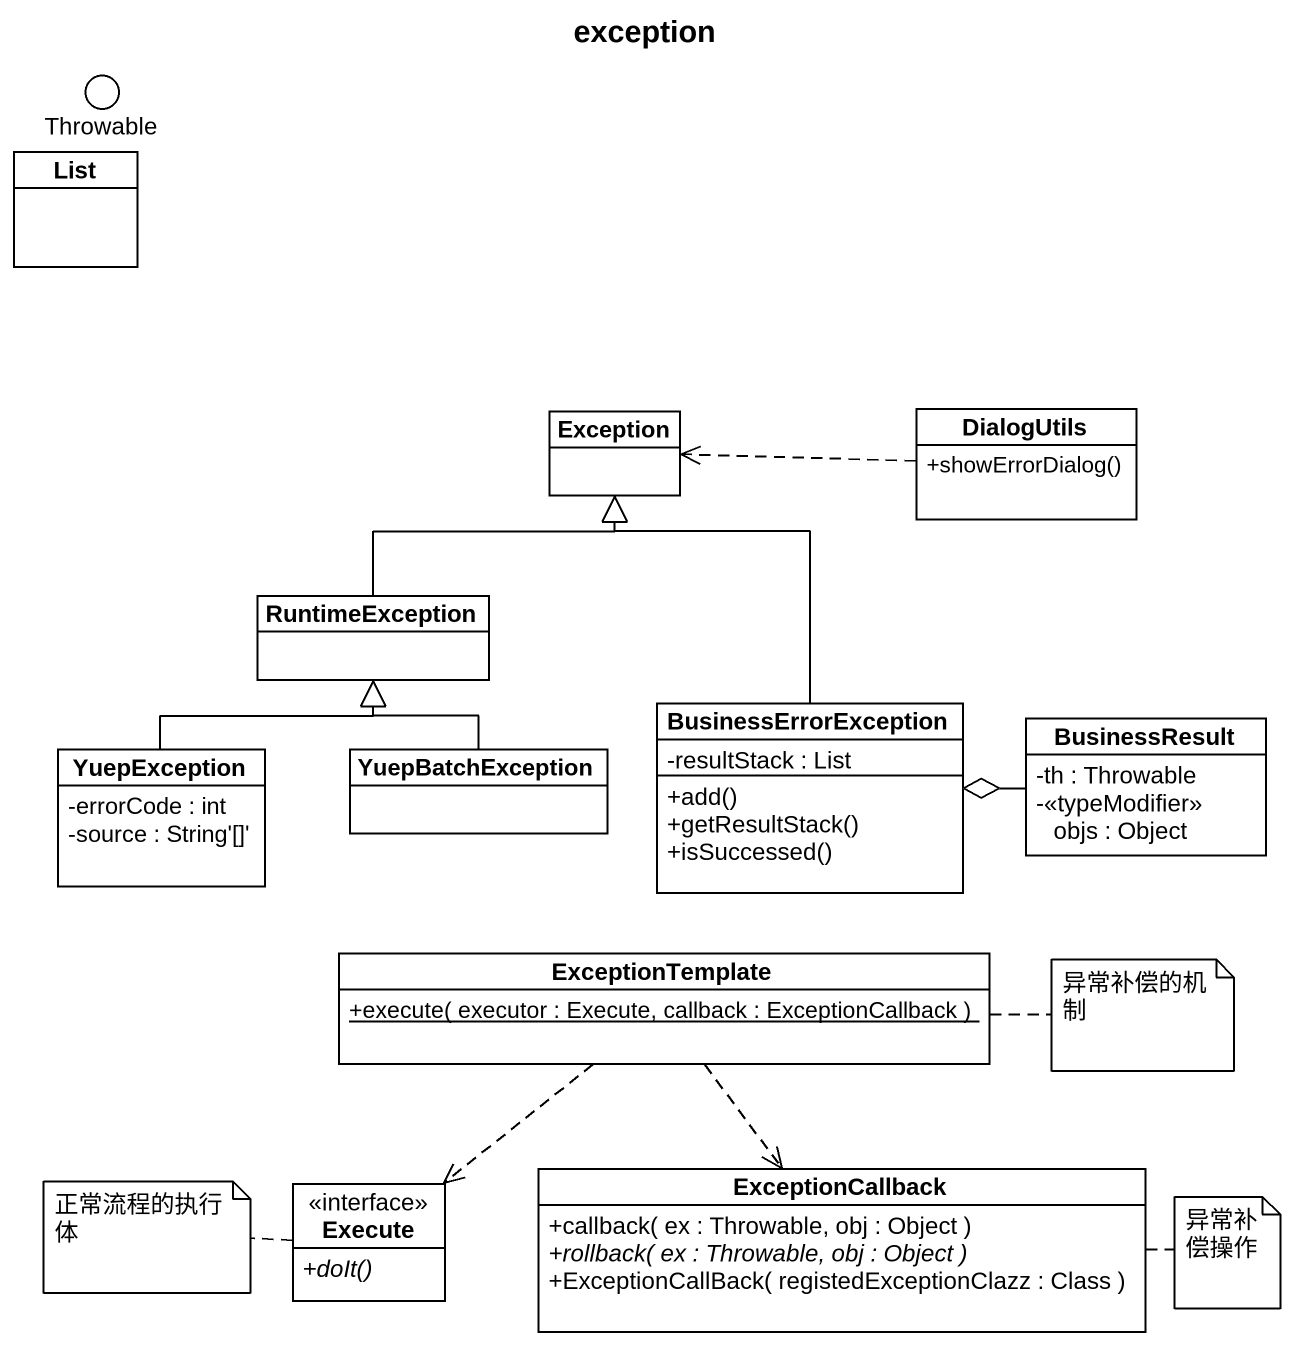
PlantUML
@startuml
title exception
allowmixing
hide circle
hide empty members
skinparam classAttributeIconSize 0
() Throwable
class List
class "Exception" as Exception_
class DialogUtils {
  +showErrorDialog()
}
class RuntimeException
class BusinessErrorException {
  -resultStack : List
  +add()
  +getResultStack()
  +isSuccessed()
}
class BusinessResult {
  -th : Throwable
  -<<typeModifier>> objs : Object
}
class YuepException {
  -errorCode : int
  -source : String'[]'
}
class YuepBatchException
class ExceptionTemplate {
  {static} +execute( executor : Execute, callback : ExceptionCallback )
}
interface Execute {
  {abstract} +doIt()
}
class ExceptionCallback {
  +callback( ex : Throwable, obj : Object )
  {abstract} +rollback( ex : Throwable, obj : Object )
  +ExceptionCallBack( registedExceptionClazz : Class )
}
DialogUtils .left.> Exception_
RuntimeException -up-|> Exception_
BusinessErrorException -up-|> Exception_
BusinessErrorException o-right- BusinessResult
YuepException -up-|> RuntimeException
YuepBatchException -up-|> RuntimeException
ExceptionTemplate ..> Execute
ExceptionTemplate ..> ExceptionCallback
note right of ExceptionTemplate : 异常补偿的机制
note left of Execute : 正常流程的执行体
note right of ExceptionCallback : 异常补偿操作
@enduml
